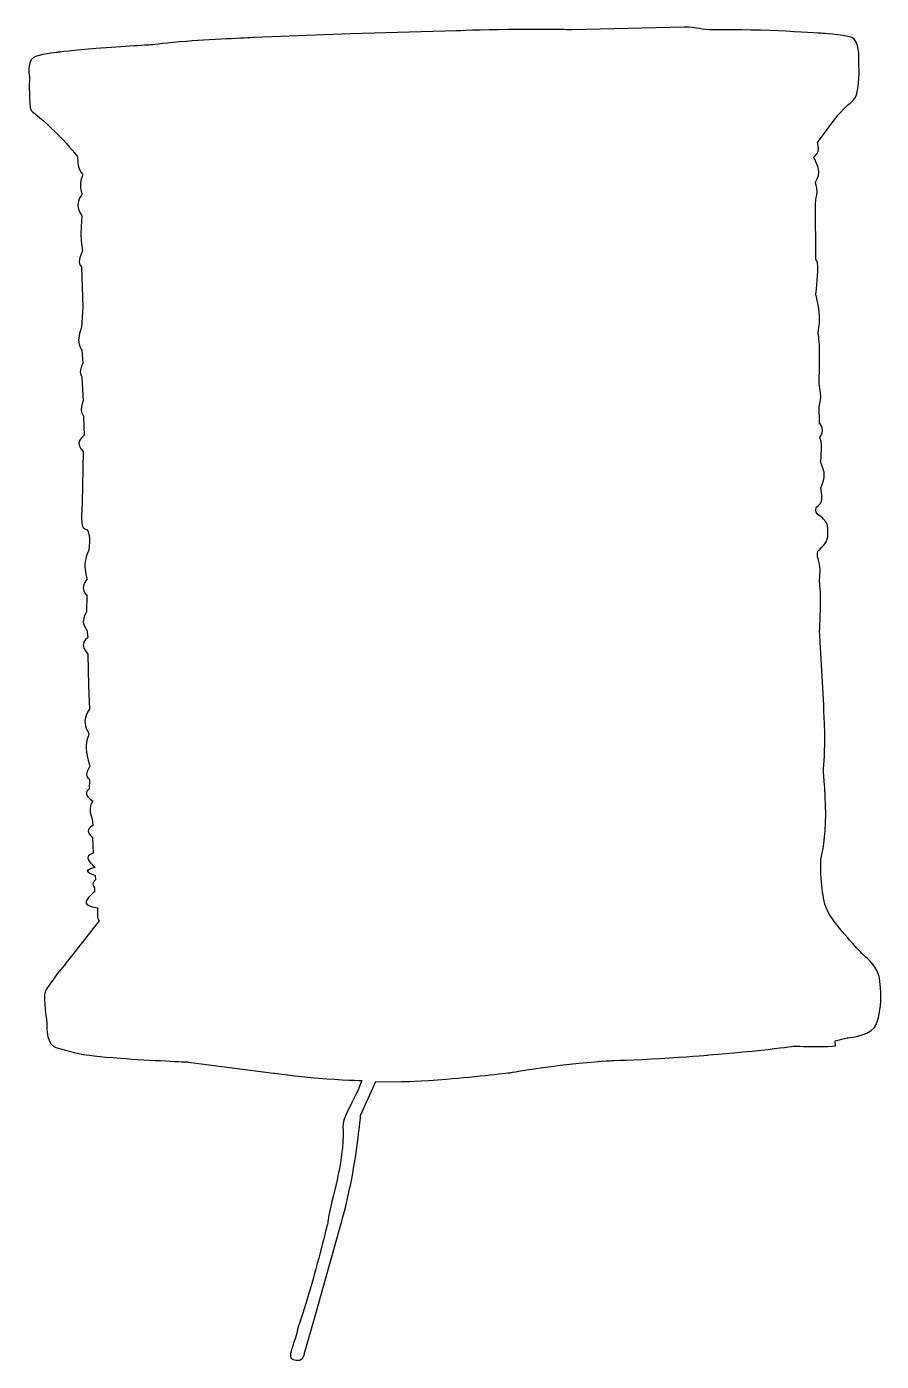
# Model space of a CAD drawing. Header units: centimetres. Extents: x -6.3 to 6.3, y -9.9 to 9.8.
import ezdxf

# ---------------------------------------------------------------- set-up
doc = ezdxf.new("R2010")
doc.units = ezdxf.units.CM
doc.header["$MEASUREMENT"] = 0
doc.layers.add('Camada 1', color=7, linetype='Continuous')

msp = doc.modelspace()

# ---------------------------------------------------------------- linework, layer by layer
at = {"layer": 'Camada 1'}
msp.add_open_spline([(5.65154, 8.54128), (5.65154, 8.54128), (5.35351, 8.13546), (5.35351, 8.13546), (5.35351, 8.13546), (5.35351, 8.13546), (5.37976, 8.06667), (5.36269, 8.00494), (5.36269, 8.00494), (5.35123, 7.96345), (5.2939, 7.92059), (5.2939, 7.92059), (5.2939, 7.92059), (5.2939, 7.92059), (5.36465, 7.81166), (5.37259, 7.70186), (5.37259, 7.70186), (5.37762, 7.63751), (5.32182, 7.54663), (5.32182, 7.54663), (5.32182, 7.54663), (5.32182, 7.54663), (5.3459, 7.49125), (5.34653, 7.3996), (5.34653, 7.3996), (5.34685, 7.35552), (5.32335, 7.30014), (5.32393, 7.24434), (5.32393, 7.24434), (5.32393, 7.24434), (5.32975, 6.40892), (5.32975, 6.40892), (5.32975, 6.40892), (5.32975, 6.40892), (5.3575, 6.39778), (5.3575, 6.30155), (5.3575, 6.30155), (5.3575, 6.15008), (5.32975, 5.88779), (5.32975, 5.88779), (5.32975, 5.88779), (5.32975, 5.88779), (5.3755, 5.72415), (5.38449, 5.56905), (5.38449, 5.56905), (5.39134, 5.45102), (5.36144, 5.33098), (5.36144, 5.33098), (5.36144, 5.33098), (5.36144, 5.33098), (5.37975, 5.24621), (5.38282, 5.10008), (5.38282, 5.10008), (5.38756, 4.87714), (5.37732, 4.55914), (5.37732, 4.55914), (5.37732, 4.55914), (5.37732, 4.55914), (5.40111, 4.47664), (5.40111, 4.38422), (5.40111, 4.38422), (5.40111, 4.32522), (5.37732, 4.24087), (5.37732, 4.24087), (5.37732, 4.24087), (5.37732, 4.24087), (5.38526, 3.99028), (5.38526, 3.99028), (5.38526, 3.99028), (5.38526, 3.99028), (5.42902, 3.94498), (5.42902, 3.88675), (5.42902, 3.88675), (5.42902, 3.84402), (5.38526, 3.78335), (5.38526, 3.78335), (5.38526, 3.78335), (5.38526, 3.78335), (5.40754, 3.74337), (5.41058, 3.67596), (5.41058, 3.67596), (5.41547, 3.57227), (5.40113, 3.4254), (5.40113, 3.4254), (5.40113, 3.4254), (5.40113, 3.4254), (5.41243, 3.38132), (5.42629, 3.34261), (5.42629, 3.34261), (5.43801, 3.30964), (5.45299, 3.28647), (5.45299, 3.23842), (5.45299, 3.23842), (5.45299, 3.14936), (5.40113, 3.03543), (5.40113, 3.03543), (5.40113, 3.03543), (5.40113, 3.03543), (5.4292, 2.92015), (5.41089, 2.83932), (5.41089, 2.83932), (5.39898, 2.78762), (5.33768, 2.75696), (5.33768, 2.75696), (5.33768, 2.75696), (5.33768, 2.75696), (5.309, 2.68147), (5.35993, 2.64718), (5.35993, 2.64718), (5.45709, 2.5813), (5.48865, 2.51846), (5.48865, 2.51846), (5.48865, 2.51846), (5.48865, 2.51846), (5.52985, 2.38945), (5.49339, 2.27396), (5.49339, 2.27396), (5.46548, 2.1863), (5.3575, 2.10457), (5.3575, 2.10457), (5.3575, 2.10457), (5.3575, 2.10457), (5.34835, 2.06689), (5.35567, 2.02281), (5.35567, 2.02281), (5.36297, 1.97934), (5.3871, 1.9301), (5.38999, 1.87396), (5.38999, 1.87396), (5.39565, 1.77059), (5.38131, 1.67113), (5.38131, 1.67113), (5.38131, 1.67113), (5.38131, 1.67113), (5.39808, 1.55217), (5.39898, 1.39266), (5.39898, 1.39266), (5.39991, 1.18983), (5.38525, 0.93514), (5.38525, 0.93514), (5.38525, 0.93514), (5.38525, 0.93514), (5.44489, -0.17082), (5.44489, -0.17082), (5.44489, -0.17082), (5.44489, -0.17082), (5.44595, -0.24377), (5.45053, -0.34132), (5.45053, -0.34132), (5.45511, -0.43252), (5.46304, -0.54508), (5.46244, -0.668), (5.46244, -0.668), (5.46183, -0.89679), (5.44093, -1.14139), (5.44093, -1.14139), (5.44093, -1.14139), (5.44093, -1.14139), (5.48255, -1.5675), (5.4731, -1.90945), (5.4731, -1.90945), (5.46484, -2.21414), (5.40508, -2.43835), (5.40508, -2.43835), (5.40508, -2.43835), (5.40508, -2.43835), (5.3955, -2.56522), (5.40569, -2.71709), (5.40569, -2.71709), (5.41545, -2.86348), (5.44487, -3.03493), (5.44487, -3.03493), (5.44487, -3.03493), (5.44487, -3.03493), (5.46485, -3.17325), (5.57251, -3.32393), (5.57251, -3.32393), (5.74515, -3.56491), (6.03707, -3.86246), (6.03707, -3.86246), (6.03707, -3.86246), (6.03707, -3.86246), (6.19569, -3.97348), (6.26003, -4.16213), (6.26003, -4.16213), (6.26707, -4.18182), (6.29543, -4.36112), (6.28718, -4.53855), (6.28718, -4.53855), (6.27892, -4.71074), (6.23532, -4.87997), (6.19415, -4.92865), (6.19415, -4.92865), (6.07578, -5.06787), (5.79061, -5.07975), (5.79061, -5.07975), (5.79061, -5.07975), (5.79061, -5.07975), (5.61585, -5.12354), (5.61585, -5.12354), (5.61585, -5.12354), (5.61585, -5.12354), (5.61979, -5.19903), (5.61979, -5.19903), (5.61979, -5.19903), (5.61979, -5.19903), (5.55195, -5.20787), (5.42106, -5.20866), (5.42106, -5.20866), (5.2495, -5.20988), (5.00365, -5.20316), (5.00365, -5.20316), (5.00365, -5.20316), (5.00365, -5.20316), (4.80249, -5.23319), (4.52235, -5.26216), (4.52235, -5.26216), (4.17403, -5.29814), (3.73191, -5.33444), (3.73191, -5.33444), (3.73191, -5.33444), (3.73191, -5.33444), (3.39623, -5.36373), (3.03296, -5.38476), (3.03296, -5.38476), (2.67733, -5.40548), (2.29332, -5.41799), (2.29332, -5.41799), (2.29332, -5.41799), (2.29332, -5.41799), (1.92973, -5.44059), (1.55455, -5.48556), (1.55455, -5.48556), (1.2012, -5.52811), (0.83457, -5.59293), (0.83457, -5.59293), (0.83457, -5.59293), (0.83457, -5.59293), (0.31665, -5.65349), (-0.1238, -5.68993), (-0.1238, -5.68993), (-0.4889, -5.7203), (-0.79103, -5.72822), (-0.79103, -5.72822), (-0.79103, -5.72822), (-0.79103, -5.72822), (-1.16452, -5.72425), (-1.16452, -5.72425), (-1.16452, -5.72425), (-1.16452, -5.72425), (-1.391, -6.2254), (-1.391, -6.2254), (-1.391, -6.2254), (-1.391, -6.2254), (-1.43066, -6.66114), (-1.50842, -7.08493), (-1.50842, -7.08493), (-1.58361, -7.49427), (-1.69723, -7.89233), (-1.69723, -7.89233), (-1.69723, -7.89233), (-1.69723, -7.89233), (-2.05884, -9.16926), (-2.05884, -9.16926), (-2.05884, -9.16926), (-2.05884, -9.16926), (-2.21791, -9.73428), (-2.21791, -9.73428), (-2.21791, -9.73428), (-2.21791, -9.73428), (-2.22828, -9.80932), (-2.27966, -9.83376), (-2.27966, -9.83376), (-2.32832, -9.85659), (-2.41798, -9.82979), (-2.42685, -9.79256), (-2.42685, -9.79256), (-2.43997, -9.73996), (-2.38386, -9.60584), (-2.35425, -9.51221), (-2.35425, -9.51221), (-2.32086, -9.40699), (-2.31308, -9.34431), (-2.31308, -9.34431), (-2.31308, -9.34431), (-2.31308, -9.34431), (-2.20984, -9.05136), (-2.12168, -8.74162), (-2.12168, -8.74162), (-1.99738, -8.30559), (-1.87599, -7.8087), (-1.87599, -7.8087), (-1.87599, -7.8087), (-1.87599, -7.8087), (-1.86043, -7.68596), (-1.833, -7.56803), (-1.833, -7.56803), (-1.7903, -7.38348), (-1.72441, -7.1479), (-1.68994, -6.92874), (-1.68994, -6.92874), (-1.63533, -6.58375), (-1.65332, -6.40045), (-1.65332, -6.40045), (-1.65332, -6.40045), (-1.65332, -6.40045), (-1.65332, -6.32385), (-1.63533, -6.27938), (-1.63533, -6.27938), (-1.57646, -6.13526), (-1.4389, -5.87536), (-1.4389, -5.87536), (-1.4389, -5.87536), (-1.4389, -5.87536), (-1.37119, -5.71232), (-1.37119, -5.71232), (-1.37119, -5.71232), (-1.37119, -5.71232), (-1.68001, -5.70348), (-2.01172, -5.67512), (-2.01172, -5.67512), (-2.33382, -5.648), (-2.67879, -5.60085), (-2.67879, -5.60085), (-2.67879, -5.60085), (-2.67879, -5.60085), (-3.93882, -5.43781), (-3.93882, -5.43781), (-3.93882, -5.43781), (-3.93882, -5.43781), (-4.49045, -5.41373), (-4.93622, -5.38201), (-4.93622, -5.38201), (-5.23515, -5.36021), (-5.48875, -5.3265), (-5.48875, -5.3265), (-5.48875, -5.3265), (-5.48875, -5.3265), (-5.88496, -5.23924), (-5.92264, -5.20995), (-5.92264, -5.20995), (-6.04617, -5.11449), (-6.0213, -4.86895), (-6.0213, -4.86895), (-6.0213, -4.86895), (-6.0213, -4.86895), (-6.08017, -4.48917), (-6.048, -4.40257), (-6.048, -4.40257), (-6.00834, -4.29658), (-5.71918, -3.94995), (-5.71918, -3.94995), (-5.71918, -3.94995), (-5.71918, -3.94995), (-5.25036, -3.35334), (-5.25036, -3.35334), (-5.25036, -3.35334), (-5.25036, -3.35334), (-5.26944, -3.33609), (-5.27341, -3.30394), (-5.27341, -3.30394), (-5.28026, -3.2475), (-5.27418, -3.16239), (-5.27418, -3.16239), (-5.27418, -3.16239), (-5.27418, -3.16239), (-5.43431, -3.1444), (-5.44407, -3.0904), (-5.44407, -3.0904), (-5.45598, -3.026), (-5.31781, -2.92353), (-5.31781, -2.92353), (-5.31781, -2.92353), (-5.31781, -2.92353), (-5.32178, -2.85998), (-5.32178, -2.85998), (-5.32178, -2.85998), (-5.32178, -2.85998), (-5.34662, -2.83178), (-5.34342, -2.80857), (-5.34342, -2.80857), (-5.33884, -2.77745), (-5.3059, -2.74848), (-5.3059, -2.74848), (-5.3059, -2.74848), (-5.3059, -2.74848), (-5.30987, -2.67699), (-5.30987, -2.67699), (-5.30987, -2.67699), (-5.30987, -2.67699), (-5.42914, -2.64773), (-5.42914, -2.61735), (-5.42914, -2.61735), (-5.42914, -2.59248), (-5.30987, -2.56549), (-5.30987, -2.56549), (-5.30987, -2.56549), (-5.30987, -2.56549), (-5.41084, -2.48252), (-5.41938, -2.4255), (-5.41938, -2.4255), (-5.42671, -2.37822), (-5.34162, -2.3547), (-5.34162, -2.3547), (-5.34162, -2.3547), (-5.34162, -2.3547), (-5.34969, -2.11999), (-5.34969, -2.11999), (-5.34969, -2.11999), (-5.34969, -2.11999), (-5.41602, -2.07199), (-5.41496, -2.02455), (-5.41496, -2.02455), (-5.41388, -1.98507), (-5.34572, -1.9451), (-5.34572, -1.9451), (-5.34572, -1.9451), (-5.34572, -1.9451), (-5.35366, -1.84964), (-5.35366, -1.84964), (-5.35366, -1.84964), (-5.35366, -1.84964), (-5.38769, -1.76804), (-5.38583, -1.70629), (-5.38583, -1.70629), (-5.38369, -1.63549), (-5.34572, -1.58305), (-5.34572, -1.58305), (-5.34572, -1.58305), (-5.34572, -1.58305), (-5.42427, -1.53545), (-5.43782, -1.48791), (-5.43782, -1.48791), (-5.44973, -1.44656), (-5.39742, -1.40398), (-5.39742, -1.40398), (-5.39742, -1.40398), (-5.39742, -1.40398), (-5.39345, -1.26476), (-5.39345, -1.26476), (-5.39345, -1.26476), (-5.39345, -1.26476), (-5.43951, -1.23121), (-5.43782, -1.18896), (-5.43782, -1.18896), (-5.43554, -1.13528), (-5.38551, -1.06984), (-5.38551, -1.06984), (-5.38551, -1.06984), (-5.38551, -1.06984), (-5.44012, -0.91813), (-5.44345, -0.81534), (-5.44345, -0.81534), (-5.44803, -0.68479), (-5.40135, -0.5965), (-5.40135, -0.5965), (-5.40135, -0.5965), (-5.40135, -0.5965), (-5.4631, -0.49691), (-5.46115, -0.40955), (-5.46115, -0.40955), (-5.45917, -0.31255), (-5.39342, -0.22651), (-5.39342, -0.22651), (-5.39342, -0.22651), (-5.39342, -0.22651), (-5.4093, 0.11951), (-5.4093, 0.11951), (-5.4093, 0.11951), (-5.4093, 0.11951), (-5.41724, 0.58497), (-5.41724, 0.58497), (-5.41724, 0.58497), (-5.41724, 0.58497), (-5.48876, 0.66707), (-5.48876, 0.71628), (-5.48876, 0.71628), (-5.48876, 0.7852), (-5.41724, 0.8278), (-5.41724, 0.8278), (-5.41724, 0.8278), (-5.41724, 0.8278), (-5.43312, 0.94308), (-5.43312, 0.94308), (-5.43312, 0.94308), (-5.43312, 0.94308), (-5.48556, 1.00224), (-5.48649, 1.06235), (-5.48649, 1.06235), (-5.48742, 1.13434), (-5.43707, 1.20967), (-5.43707, 1.20967), (-5.43707, 1.20967), (-5.43707, 1.20967), (-5.43313, 1.45229), (-5.43313, 1.45229), (-5.43313, 1.45229), (-5.43313, 1.45229), (-5.48803, 1.50158), (-5.48711, 1.55569), (-5.48711, 1.55569), (-5.48605, 1.62157), (-5.42917, 1.69494), (-5.42917, 1.69494), (-5.42917, 1.69494), (-5.42917, 1.69494), (-5.46698, 1.80871), (-5.46073, 1.91394), (-5.46073, 1.91394), (-5.45509, 2.01766), (-5.40538, 2.11267), (-5.40538, 2.11267), (-5.40538, 2.11267), (-5.40538, 2.11267), (-5.3889, 2.21774), (-5.39562, 2.30346), (-5.39562, 2.30346), (-5.40049, 2.37072), (-5.42917, 2.42303), (-5.42917, 2.42303), (-5.42917, 2.42303), (-5.42917, 2.42303), (-5.49201, 2.43129), (-5.50177, 2.48555), (-5.50177, 2.48555), (-5.52312, 2.60345), (-5.50069, 2.82078), (-5.50069, 2.82078), (-5.50069, 2.82078), (-5.50069, 2.82078), (-5.48878, 3.57659), (-5.48878, 3.57659), (-5.48878, 3.57659), (-5.48878, 3.57659), (-5.55604, 3.63879), (-5.55207, 3.69965), (-5.55207, 3.69965), (-5.5481, 3.75807), (-5.47277, 3.81525), (-5.47277, 3.81525), (-5.47277, 3.81525), (-5.47277, 3.81525), (-5.47674, 3.93863), (-5.47674, 3.93863), (-5.47674, 3.93863), (-5.47674, 3.93863), (-5.48071, 4.10167), (-5.48071, 4.10167), (-5.48071, 4.10167), (-5.48071, 4.10167), (-5.5141, 4.14422), (-5.51564, 4.18922), (-5.51564, 4.18922), (-5.51792, 4.25238), (-5.48878, 4.32448), (-5.48878, 4.32448), (-5.48878, 4.32448), (-5.48878, 4.32448), (-5.50466, 4.67066), (-5.50466, 4.67066), (-5.50466, 4.67066), (-5.50466, 4.67066), (-5.53424, 4.70987), (-5.53165, 4.75427), (-5.53165, 4.75427), (-5.52832, 4.81161), (-5.49276, 4.87749), (-5.49276, 4.87749), (-5.49276, 4.87749), (-5.49276, 4.87749), (-5.50864, 5.07241), (-5.50864, 5.07241), (-5.50864, 5.07241), (-5.50864, 5.07241), (-5.55317, 5.14223), (-5.5541, 5.2156), (-5.5541, 5.2156), (-5.55516, 5.30728), (-5.51261, 5.40655), (-5.51261, 5.40655), (-5.51261, 5.40655), (-5.51261, 5.40655), (-5.49277, 5.70897), (-5.49277, 5.70897), (-5.49277, 5.70897), (-5.49277, 5.70897), (-5.51261, 6.30161), (-5.51261, 6.30161), (-5.51261, 6.30161), (-5.51261, 6.30161), (-5.54645, 6.34307), (-5.54388, 6.38165), (-5.54388, 6.38165), (-5.5393, 6.45348), (-5.49676, 6.54437), (-5.49676, 6.54437), (-5.49676, 6.54437), (-5.49676, 6.54437), (-5.51795, 6.65814), (-5.51965, 6.75911), (-5.51965, 6.75911), (-5.52193, 6.90307), (-5.5047, 7.04949), (-5.5047, 7.04949), (-5.5047, 7.04949), (-5.5047, 7.04949), (-5.56434, 7.14069), (-5.56434, 7.20872), (-5.56434, 7.20872), (-5.56434, 7.29868), (-5.5047, 7.37176), (-5.5047, 7.37176), (-5.5047, 7.37176), (-5.5047, 7.37176), (-5.52954, 7.44939), (-5.5265, 7.52244), (-5.5265, 7.52244), (-5.52362, 7.59457), (-5.49279, 7.66214), (-5.49279, 7.66214), (-5.49279, 7.66214), (-5.49279, 7.66214), (-5.53351, 7.71416), (-5.55288, 7.76541), (-5.55288, 7.76541), (-5.56905, 7.80888), (-5.56434, 7.85309), (-5.56434, 7.85309), (-5.56434, 7.85309), (-5.56434, 7.85309), (-5.57228, 7.92858), (-5.57228, 7.92858), (-5.57228, 7.92858), (-5.57228, 7.92858), (-5.68727, 8.0814), (-5.83686, 8.23301), (-5.83686, 8.23301), (-6.00039, 8.39914), (-6.20018, 8.56506), (-6.20018, 8.56506), (-6.20018, 8.56506), (-6.20018, 8.56506), (-6.25844, 8.58975), (-6.26789, 8.65322), (-6.26789, 8.65322), (-6.29107, 8.80909), (-6.27964, 9.09822), (-6.27964, 9.09822), (-6.27964, 9.09822), (-6.27964, 9.09822), (-6.32097, 9.32484), (-6.22701, 9.38783), (-6.22701, 9.38783), (-6.14848, 9.44027), (-5.87427, 9.46818), (-5.87427, 9.46818), (-5.87427, 9.46818), (-5.87427, 9.46818), (-5.60876, 9.49869), (-5.29489, 9.52356), (-5.29489, 9.52356), (-4.91209, 9.55388), (-4.46738, 9.57952), (-4.46738, 9.57952), (-4.46738, 9.57952), (-4.46738, 9.57952), (-4.23846, 9.61156), (-3.9629, 9.63122), (-3.9629, 9.63122), (-3.52581, 9.66249), (-2.96489, 9.68689), (-2.96489, 9.68689), (-2.96489, 9.68689), (-2.96489, 9.68689), (-1.54215, 9.74274), (-1.54215, 9.74274), (-1.54215, 9.74274), (-1.54215, 9.74274), (0.02381, 9.78634), (0.02381, 9.78634), (0.02381, 9.78634), (0.02381, 9.78634), (0.39759, 9.8019), (0.79076, 9.80526), (0.79076, 9.80526), (1.24738, 9.80981), (1.73278, 9.80219), (1.73278, 9.80219), (1.73278, 9.80219), (1.73278, 9.80219), (3.38611, 9.8382), (3.38611, 9.8382), (3.38611, 9.8382), (3.38611, 9.8382), (3.42395, 9.84762), (3.49898, 9.83759), (3.49898, 9.83759), (3.58211, 9.82645), (3.71006, 9.79581), (3.86286, 9.79975), (3.86286, 9.79975), (4.49334, 9.81652), (5.44893, 9.74667), (5.44893, 9.74667), (5.44893, 9.74667), (5.44893, 9.74667), (5.84745, 9.72045), (5.89076, 9.67253), (5.89076, 9.67253), (5.98638, 9.56654), (5.96151, 9.31688), (5.96151, 9.31688), (5.96151, 9.31688), (5.96151, 9.31688), (5.98424, 9.04878), (5.93606, 8.86272), (5.93606, 8.86272), (5.91013, 8.76205), (5.7985, 8.68839), (5.7985, 8.68839), (5.7985, 8.68839), (5.7985, 8.68839), (5.65154, 8.54128), (5.65154, 8.54128)], degree=3, knots=[0, 0, 0, 0, 0.00549451, 0.00549451, 0.00549451, 0.00549451, 0.01098901, 0.01098901, 0.01098901, 0.01098901, 0.01648352, 0.01648352, 0.01648352, 0.01648352, 0.02197802, 0.02197802, 0.02197802, 0.02197802, 0.02747253, 0.02747253, 0.02747253, 0.02747253, 0.03296703, 0.03296703, 0.03296703, 0.03296703, 0.03846154, 0.03846154, 0.03846154, 0.03846154, 0.04395604, 0.04395604, 0.04395604, 0.04395604, 0.04945055, 0.04945055, 0.04945055, 0.04945055, 0.05494505, 0.05494505, 0.05494505, 0.05494505, 0.06043956, 0.06043956, 0.06043956, 0.06043956, 0.06593407, 0.06593407, 0.06593407, 0.06593407, 0.07142857, 0.07142857, 0.07142857, 0.07142857, 0.07692308, 0.07692308, 0.07692308, 0.07692308, 0.08241758, 0.08241758, 0.08241758, 0.08241758, 0.08791209, 0.08791209, 0.08791209, 0.08791209, 0.09340659, 0.09340659, 0.09340659, 0.09340659, 0.0989011, 0.0989011, 0.0989011, 0.0989011, 0.1043956, 0.1043956, 0.1043956, 0.1043956, 0.10989011, 0.10989011, 0.10989011, 0.10989011, 0.11538462, 0.11538462, 0.11538462, 0.11538462, 0.12087912, 0.12087912, 0.12087912, 0.12087912, 0.12637363, 0.12637363, 0.12637363, 0.12637363, 0.13186813, 0.13186813, 0.13186813, 0.13186813, 0.13736264, 0.13736264, 0.13736264, 0.13736264, 0.14285714, 0.14285714, 0.14285714, 0.14285714, 0.14835165, 0.14835165, 0.14835165, 0.14835165, 0.15384615, 0.15384615, 0.15384615, 0.15384615, 0.15934066, 0.15934066, 0.15934066, 0.15934066, 0.16483516, 0.16483516, 0.16483516, 0.16483516, 0.17032967, 0.17032967, 0.17032967, 0.17032967, 0.17582418, 0.17582418, 0.17582418, 0.17582418, 0.18131868, 0.18131868, 0.18131868, 0.18131868, 0.18681319, 0.18681319, 0.18681319, 0.18681319, 0.19230769, 0.19230769, 0.19230769, 0.19230769, 0.1978022, 0.1978022, 0.1978022, 0.1978022, 0.2032967, 0.2032967, 0.2032967, 0.2032967, 0.20879121, 0.20879121, 0.20879121, 0.20879121, 0.21428571, 0.21428571, 0.21428571, 0.21428571, 0.21978022, 0.21978022, 0.21978022, 0.21978022, 0.22527473, 0.22527473, 0.22527473, 0.22527473, 0.23076923, 0.23076923, 0.23076923, 0.23076923, 0.23626374, 0.23626374, 0.23626374, 0.23626374, 0.24175824, 0.24175824, 0.24175824, 0.24175824, 0.24725275, 0.24725275, 0.24725275, 0.24725275, 0.25274725, 0.25274725, 0.25274725, 0.25274725, 0.25824176, 0.25824176, 0.25824176, 0.25824176, 0.26373626, 0.26373626, 0.26373626, 0.26373626, 0.26923077, 0.26923077, 0.26923077, 0.26923077, 0.27472527, 0.27472527, 0.27472527, 0.27472527, 0.28021978, 0.28021978, 0.28021978, 0.28021978, 0.28571429, 0.28571429, 0.28571429, 0.28571429, 0.29120879, 0.29120879, 0.29120879, 0.29120879, 0.2967033, 0.2967033, 0.2967033, 0.2967033, 0.3021978, 0.3021978, 0.3021978, 0.3021978, 0.30769231, 0.30769231, 0.30769231, 0.30769231, 0.31318681, 0.31318681, 0.31318681, 0.31318681, 0.31868132, 0.31868132, 0.31868132, 0.31868132, 0.32417582, 0.32417582, 0.32417582, 0.32417582, 0.32967033, 0.32967033, 0.32967033, 0.32967033, 0.33516484, 0.33516484, 0.33516484, 0.33516484, 0.34065934, 0.34065934, 0.34065934, 0.34065934, 0.34615385, 0.34615385, 0.34615385, 0.34615385, 0.35164835, 0.35164835, 0.35164835, 0.35164835, 0.35714286, 0.35714286, 0.35714286, 0.35714286, 0.36263736, 0.36263736, 0.36263736, 0.36263736, 0.36813187, 0.36813187, 0.36813187, 0.36813187, 0.37362637, 0.37362637, 0.37362637, 0.37362637, 0.37912088, 0.37912088, 0.37912088, 0.37912088, 0.38461538, 0.38461538, 0.38461538, 0.38461538, 0.39010989, 0.39010989, 0.39010989, 0.39010989, 0.3956044, 0.3956044, 0.3956044, 0.3956044, 0.4010989, 0.4010989, 0.4010989, 0.4010989, 0.40659341, 0.40659341, 0.40659341, 0.40659341, 0.41208791, 0.41208791, 0.41208791, 0.41208791, 0.41758242, 0.41758242, 0.41758242, 0.41758242, 0.42307692, 0.42307692, 0.42307692, 0.42307692, 0.42857143, 0.42857143, 0.42857143, 0.42857143, 0.43406593, 0.43406593, 0.43406593, 0.43406593, 0.43956044, 0.43956044, 0.43956044, 0.43956044, 0.44505495, 0.44505495, 0.44505495, 0.44505495, 0.45054945, 0.45054945, 0.45054945, 0.45054945, 0.45604396, 0.45604396, 0.45604396, 0.45604396, 0.46153846, 0.46153846, 0.46153846, 0.46153846, 0.46703297, 0.46703297, 0.46703297, 0.46703297, 0.47252747, 0.47252747, 0.47252747, 0.47252747, 0.47802198, 0.47802198, 0.47802198, 0.47802198, 0.48351648, 0.48351648, 0.48351648, 0.48351648, 0.48901099, 0.48901099, 0.48901099, 0.48901099, 0.49450549, 0.49450549, 0.49450549, 0.49450549, 0.5, 0.5, 0.5, 0.5, 0.50549451, 0.50549451, 0.50549451, 0.50549451, 0.51098901, 0.51098901, 0.51098901, 0.51098901, 0.51648352, 0.51648352, 0.51648352, 0.51648352, 0.52197802, 0.52197802, 0.52197802, 0.52197802, 0.52747253, 0.52747253, 0.52747253, 0.52747253, 0.53296703, 0.53296703, 0.53296703, 0.53296703, 0.53846154, 0.53846154, 0.53846154, 0.53846154, 0.54395604, 0.54395604, 0.54395604, 0.54395604, 0.54945055, 0.54945055, 0.54945055, 0.54945055, 0.55494505, 0.55494505, 0.55494505, 0.55494505, 0.56043956, 0.56043956, 0.56043956, 0.56043956, 0.56593407, 0.56593407, 0.56593407, 0.56593407, 0.57142857, 0.57142857, 0.57142857, 0.57142857, 0.57692308, 0.57692308, 0.57692308, 0.57692308, 0.58241758, 0.58241758, 0.58241758, 0.58241758, 0.58791209, 0.58791209, 0.58791209, 0.58791209, 0.59340659, 0.59340659, 0.59340659, 0.59340659, 0.5989011, 0.5989011, 0.5989011, 0.5989011, 0.6043956, 0.6043956, 0.6043956, 0.6043956, 0.60989011, 0.60989011, 0.60989011, 0.60989011, 0.61538462, 0.61538462, 0.61538462, 0.61538462, 0.62087912, 0.62087912, 0.62087912, 0.62087912, 0.62637363, 0.62637363, 0.62637363, 0.62637363, 0.63186813, 0.63186813, 0.63186813, 0.63186813, 0.63736264, 0.63736264, 0.63736264, 0.63736264, 0.64285714, 0.64285714, 0.64285714, 0.64285714, 0.64835165, 0.64835165, 0.64835165, 0.64835165, 0.65384615, 0.65384615, 0.65384615, 0.65384615, 0.65934066, 0.65934066, 0.65934066, 0.65934066, 0.66483516, 0.66483516, 0.66483516, 0.66483516, 0.67032967, 0.67032967, 0.67032967, 0.67032967, 0.67582418, 0.67582418, 0.67582418, 0.67582418, 0.68131868, 0.68131868, 0.68131868, 0.68131868, 0.68681319, 0.68681319, 0.68681319, 0.68681319, 0.69230769, 0.69230769, 0.69230769, 0.69230769, 0.6978022, 0.6978022, 0.6978022, 0.6978022, 0.7032967, 0.7032967, 0.7032967, 0.7032967, 0.70879121, 0.70879121, 0.70879121, 0.70879121, 0.71428571, 0.71428571, 0.71428571, 0.71428571, 0.71978022, 0.71978022, 0.71978022, 0.71978022, 0.72527473, 0.72527473, 0.72527473, 0.72527473, 0.73076923, 0.73076923, 0.73076923, 0.73076923, 0.73626374, 0.73626374, 0.73626374, 0.73626374, 0.74175824, 0.74175824, 0.74175824, 0.74175824, 0.74725275, 0.74725275, 0.74725275, 0.74725275, 0.75274725, 0.75274725, 0.75274725, 0.75274725, 0.75824176, 0.75824176, 0.75824176, 0.75824176, 0.76373626, 0.76373626, 0.76373626, 0.76373626, 0.76923077, 0.76923077, 0.76923077, 0.76923077, 0.77472527, 0.77472527, 0.77472527, 0.77472527, 0.78021978, 0.78021978, 0.78021978, 0.78021978, 0.78571429, 0.78571429, 0.78571429, 0.78571429, 0.79120879, 0.79120879, 0.79120879, 0.79120879, 0.7967033, 0.7967033, 0.7967033, 0.7967033, 0.8021978, 0.8021978, 0.8021978, 0.8021978, 0.80769231, 0.80769231, 0.80769231, 0.80769231, 0.81318681, 0.81318681, 0.81318681, 0.81318681, 0.81868132, 0.81868132, 0.81868132, 0.81868132, 0.82417582, 0.82417582, 0.82417582, 0.82417582, 0.82967033, 0.82967033, 0.82967033, 0.82967033, 0.83516484, 0.83516484, 0.83516484, 0.83516484, 0.84065934, 0.84065934, 0.84065934, 0.84065934, 0.84615385, 0.84615385, 0.84615385, 0.84615385, 0.85164835, 0.85164835, 0.85164835, 0.85164835, 0.85714286, 0.85714286, 0.85714286, 0.85714286, 0.86263736, 0.86263736, 0.86263736, 0.86263736, 0.86813187, 0.86813187, 0.86813187, 0.86813187, 0.87362637, 0.87362637, 0.87362637, 0.87362637, 0.87912088, 0.87912088, 0.87912088, 0.87912088, 0.88461538, 0.88461538, 0.88461538, 0.88461538, 0.89010989, 0.89010989, 0.89010989, 0.89010989, 0.8956044, 0.8956044, 0.8956044, 0.8956044, 0.9010989, 0.9010989, 0.9010989, 0.9010989, 0.90659341, 0.90659341, 0.90659341, 0.90659341, 0.91208791, 0.91208791, 0.91208791, 0.91208791, 0.91758242, 0.91758242, 0.91758242, 0.91758242, 0.92307692, 0.92307692, 0.92307692, 0.92307692, 0.92857143, 0.92857143, 0.92857143, 0.92857143, 0.93406593, 0.93406593, 0.93406593, 0.93406593, 0.93956044, 0.93956044, 0.93956044, 0.93956044, 0.94505495, 0.94505495, 0.94505495, 0.94505495, 0.95054945, 0.95054945, 0.95054945, 0.95054945, 0.95604396, 0.95604396, 0.95604396, 0.95604396, 0.96153846, 0.96153846, 0.96153846, 0.96153846, 0.96703297, 0.96703297, 0.96703297, 0.96703297, 0.97252747, 0.97252747, 0.97252747, 0.97252747, 0.97802198, 0.97802198, 0.97802198, 0.97802198, 0.98351648, 0.98351648, 0.98351648, 0.98351648, 0.98901099, 0.98901099, 0.98901099, 0.98901099, 1, 1, 1, 1], dxfattribs=at)

doc.saveas('drawing.dxf')
